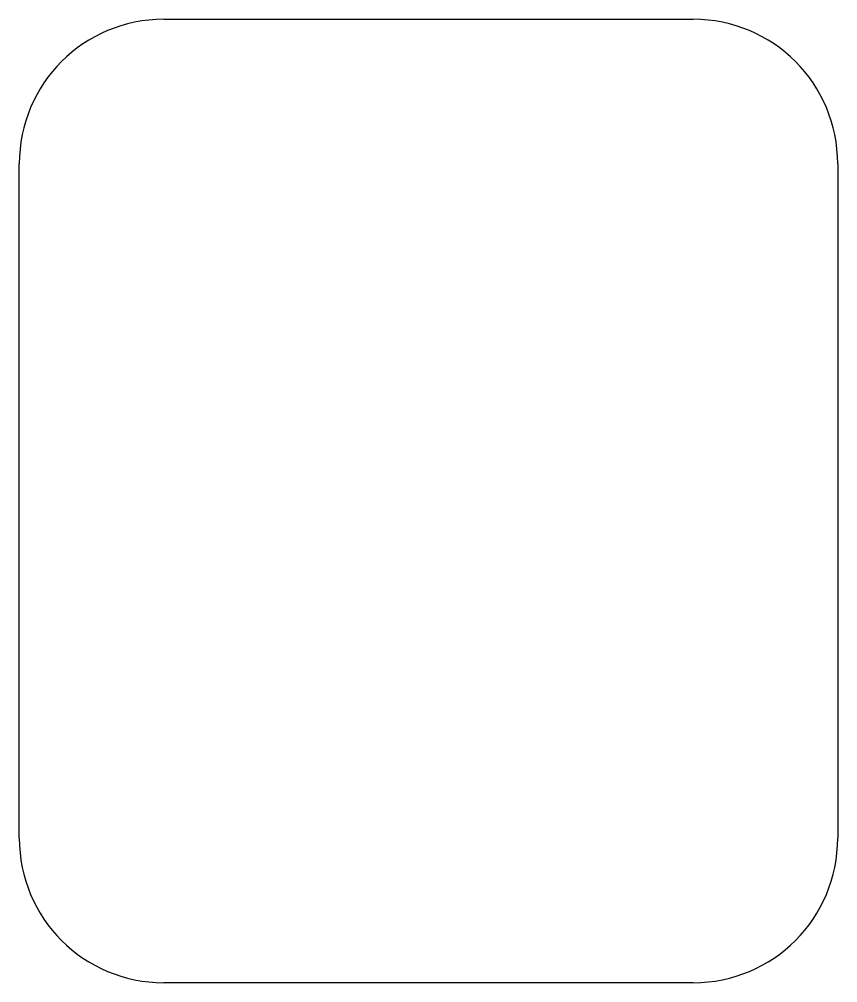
# Model space of a CAD drawing. Extents: x -42 to 42, y -50 to 50.
import ezdxf

# ---------------------------------------------------------------- set-up
doc = ezdxf.new("R2010")
doc.units = 0
doc.layers.get('0').update_dxf_attribs({"linetype": 'continuous'})

# ---------------------------------------------------------------- blocks, each defined once
blk = doc.blocks.new('FILLET')
at = {"color": 0}
for p, q in [((-27.5, 50), (27.5, 50)), ((-42.5, -35), (-42.5, 35)), ((42.5, 35), (42.5, -35)), ((27.5, -50), (-27.5, -50))]:
    blk.add_line(p, q, dxfattribs=at)
for centre, start, end in [((-27.5, 35), 90, -180), ((27.5, 35), 0, 90), ((-27.5, -35), -180, -90), ((27.5, -35), -90, 0)]:
    blk.add_arc(centre, 15, start, end, dxfattribs=at)

msp = doc.modelspace()

# ---------------------------------------------------------------- block references
at = {"color": 0}
msp.add_blockref('FILLET', (0, 0), dxfattribs=at)

doc.saveas('drawing.dxf')
